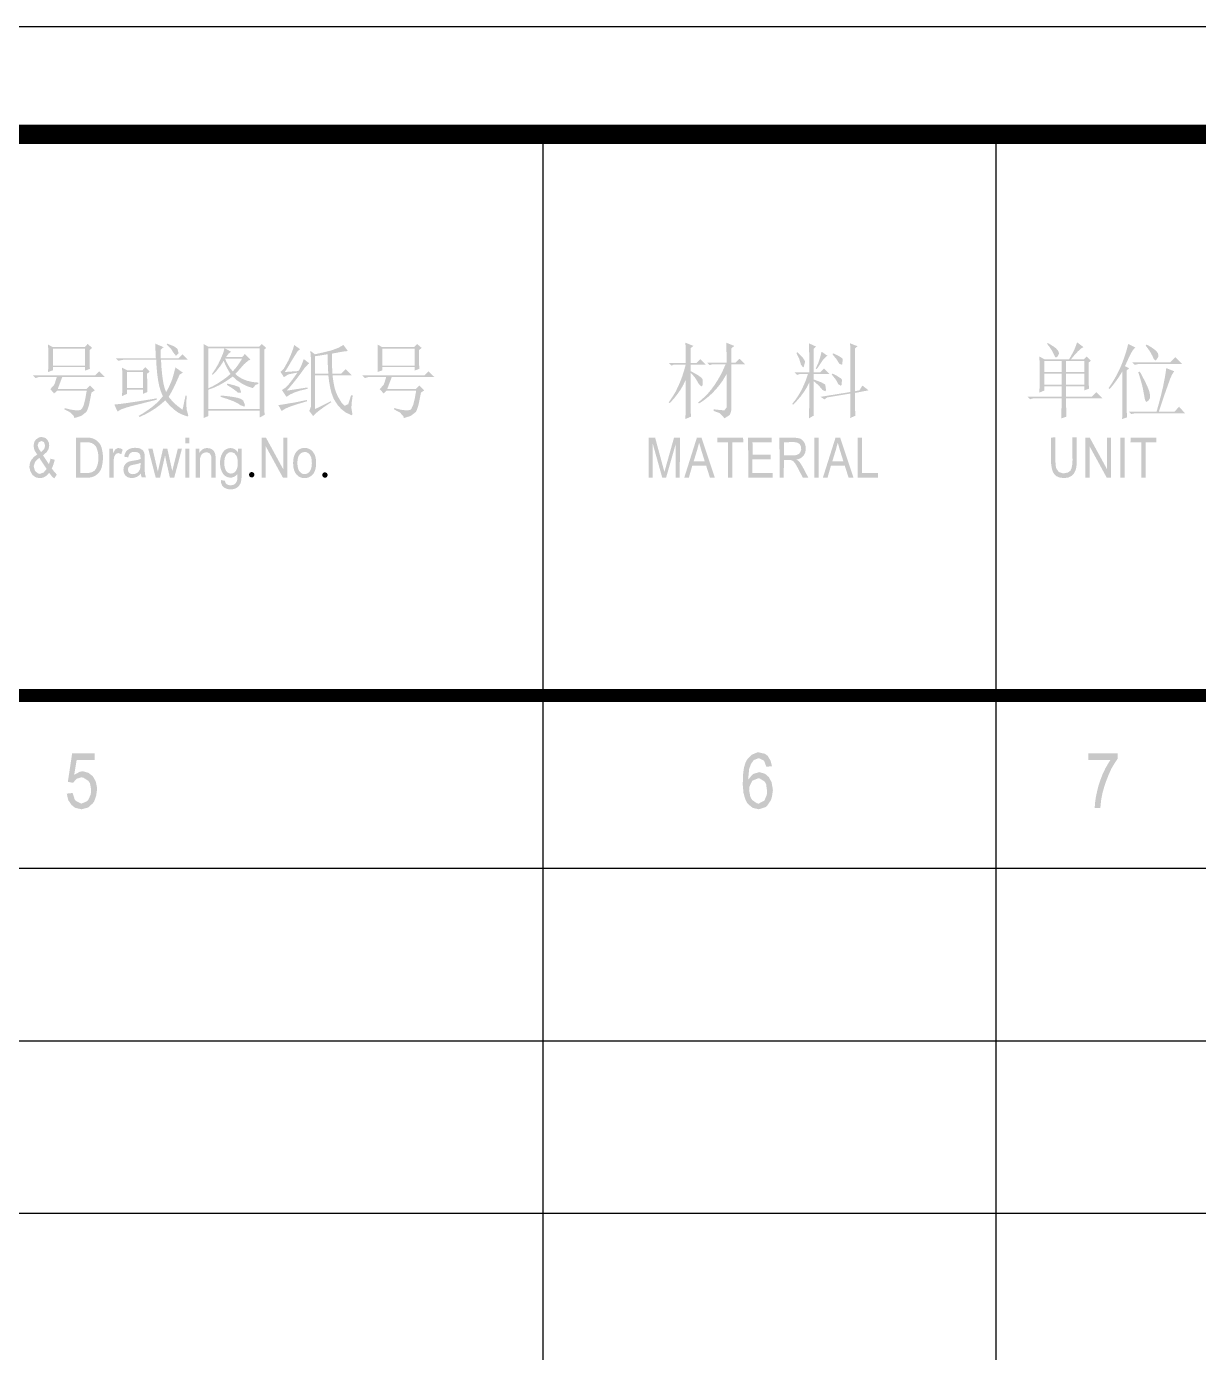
# Model space of a CAD drawing. Header units: millimetres. Extents: x -13522 to 42264, y -29520 to 1704.
# Drawn here: x 19571 to 25001, y -5964 to 180 of the extents above; entities that cross this region are included whole.
import ezdxf
from ezdxf.enums import TextEntityAlignment as Align

# ---------------------------------------------------------------- set-up
doc = ezdxf.new("R2010")
doc.units = ezdxf.units.MM
doc.layers.add('0DataFlow-NsEquipFrame', color=30, linetype='Continuous')
doc.styles.add('TitleText', font='arial.ttf')

# ---------------------------------------------------------------- blocks, each defined once
blk = doc.blocks.new('upcasem')
blk.add_hatch(color=256).paths.add_polyline_path([(0.303, 1.849), (-0.001, 1.85), (0, 0), (0.191, 0.001), (0.193, 1.571), (0.631, 0), (0.81, -0.001), (1.253, 1.545), (1.255, 0), (1.446, 0.001), (1.448, 1.849), (1.177, 1.85), (0.732, 0.265)])
blk = doc.blocks.new('upcaseu')
blk.add_hatch(color=256).paths.add_polyline_path([(0.812, 1.849), (0.612, 1.85), (0.615, 0.78), (0.609, 0.626), (0.574, 0.437), (0.519, 0.31), (0.399, 0.223), (0.186, 0.184), (-0.02, 0.249), (-0.138, 0.418), (-0.167, 0.559), (-0.178, 0.78), (-0.18, 1.85), (-0.379, 1.847), (-0.377, 0.781), (-0.376, 0.642), (-0.348, 0.437), (-0.302, 0.27), (-0.228, 0.149), (-0.14, 0.061), (0.021, -0.009), (0.223, -0.033), (0.415, -0.007), (0.573, 0.066), (0.678, 0.17), (0.761, 0.342), (0.778, 0.394), (0.805, 0.569), (0.814, 0.778)])
blk = doc.blocks.new('and')
h = blk.add_hatch(color=256)
h.paths.add_polyline_path([(0.589, 1.488), (0.575, 1.616), (0.489, 1.769), (0.412, 1.834), (0.235, 1.88), (0.126, 1.863), (-0.025, 1.763), (-0.101, 1.652), (-0.136, 1.468), (-0.103, 1.295), (-0.078, 1.238), (0.034, 1.065), (-0.108, 0.966), (-0.228, 0.832), (-0.304, 0.68), (-0.327, 0.51), (-0.328, 0.482), (-0.29, 0.301), (-0.198, 0.14), (-0.171, 0.106), (-0.03, 0.006), (0.155, -0.029), (0.296, -0.009), (0.449, 0.073), (0.586, 0.218), (0.694, 0.077), (0.819, -0.044), (0.943, 0.137), (0.822, 0.267), (0.707, 0.421), (0.727, 0.456), (0.791, 0.625), (0.844, 0.821), (0.648, 0.873), (0.63, 0.788), (0.575, 0.615), (0.301, 1.034), (0.318, 1.045), (0.471, 1.178), (0.561, 1.322)])
h.paths.add_polyline_path([(0.361, 1.333), (0.354, 1.313), (0.211, 1.182), (0.123, 1.302), (0.112, 1.319), (0.052, 1.488), (0.105, 1.638), (0.228, 1.693), (0.35, 1.637), (0.4, 1.481)], flags=16)
h.paths.add_polyline_path([(0.129, 0.913), (0.469, 0.399), (0.449, 0.365), (0.325, 0.23), (0.156, 0.17), (0.095, 0.177), (-0.052, 0.286), (-0.086, 0.347), (-0.129, 0.528), (-0.126, 0.542), (-0.071, 0.715), (-0.023, 0.78)], flags=16)
blk = doc.blocks.new('upcasei')
blk.add_hatch(color=256).paths.add_polyline_path([(0.198, 1.85), (-0.001, 1.846), (0, -0.003), (0.199, -0.004)])
blk = doc.blocks.new('upcasen')
blk.add_hatch(color=256).paths.add_polyline_path([(0.203, 1.848), (-0.001, 1.849), (0, 0), (0.19, -0.002), (0.191, 1.453), (0.987, -0.002), (1.191, -0.003), (1.191, 1.846), (1, 1.849), (0.999, 0.393)])
blk = doc.blocks.new('dot')
blk.add_hatch(color=256).paths.add_polyline_path([(-0.125, 0.135, 1), (0.125, 0.135, 1)])
blk = doc.blocks.new('lowcaseo')
at = {"lineweight": 18}
h = blk.add_hatch(color=256, dxfattribs=at)
h.paths.add_polyline_path([(0.705, 0.776), (0.689, 0.899), (0.66, 1.008), (0.616, 1.105), (0.559, 1.19), (0.539, 1.213), (0.462, 1.282), (0.376, 1.331), (0.28, 1.36), (0.175, 1.37), (0.082, 1.363), (-0.015, 1.335), (-0.103, 1.289), (-0.183, 1.222), (-0.198, 1.206), (-0.255, 1.127), (-0.3, 1.034), (-0.333, 0.926), (-0.352, 0.805), (-0.358, 0.67), (-0.354, 0.561), (-0.338, 0.438), (-0.309, 0.328), (-0.266, 0.232), (-0.211, 0.15), (-0.189, 0.125), (-0.114, 0.057), (-0.026, 0.009), (0.07, -0.02), (0.175, -0.031), (0.262, -0.023), (0.36, 0.004), (0.45, 0.052), (0.516, 0.102), (0.587, 0.183), (0.642, 0.283), (0.66, 0.328), (0.686, 0.43), (0.702, 0.55), (0.708, 0.689)])
h.paths.add_polyline_path([(-0.159, 0.74), (-0.143, 0.867), (-0.112, 0.971), (-0.066, 1.054), (-0.009, 1.116), (0.077, 1.165), (0.175, 1.183), (0.249, 1.174), (0.338, 1.132), (0.414, 1.054), (0.437, 1.021), (0.478, 0.928), (0.501, 0.813), (0.51, 0.677), (0.507, 0.6), (0.491, 0.473), (0.46, 0.368), (0.414, 0.285), (0.358, 0.224), (0.274, 0.173), (0.175, 0.156), (0.099, 0.166), (0.01, 0.208), (-0.066, 0.285), (-0.09, 0.323), (-0.13, 0.418), (-0.153, 0.533), (-0.16, 0.67)], flags=16)
blk = doc.blocks.new('upcased')
h = blk.add_hatch(color=256)
h.paths.add_polyline_path([(0.547, 1.853), (0, 1.853), (0, 0), (0.547, 0, 0.388511), (1.217, 0.578, 0.108545), (1.217, 1.275, 0.388511)])
h.paths.add_polyline_path([(0.929, 0.398, -0.258847), (0.525, 0.219), (0.202, 0.22), (0.202, 1.633), (0.521, 1.633, -0.258847), (0.926, 1.454, -0.225946)], flags=16)
blk = doc.blocks.new('lowcasea')
at = {"lineweight": 18}
h = blk.add_hatch(color=256, dxfattribs=at)
h.paths.add_polyline_path([(0.79, 0.865), (0.788, 0.977), (0.781, 1.073), (0.768, 1.129), (0.72, 1.229), (0.682, 1.271), (0.586, 1.33), (0.557, 1.341), (0.464, 1.363), (0.35, 1.37), (0.285, 1.367), (0.183, 1.353), (0.091, 1.324), (0.085, 1.321), (-0.01, 1.264), (-0.08, 1.188), (-0.085, 1.178), (-0.132, 1.079), (-0.164, 0.958), (0.025, 0.928), (0.065, 1.049), (0.123, 1.13), (0.207, 1.169), (0.322, 1.183), (0.363, 1.181), (0.465, 1.156), (0.542, 1.105), (0.58, 1.037), (0.596, 0.91), (0.595, 0.85), (0.564, 0.839), (0.481, 0.814), (0.376, 0.792), (0.251, 0.772), (0.167, 0.759), (0.079, 0.738), (0.03, 0.718), (-0.059, 0.664), (-0.097, 0.628), (-0.158, 0.534), (-0.181, 0.47), (-0.196, 0.354), (-0.19, 0.274), (-0.158, 0.167), (-0.096, 0.079), (-0.088, 0.071), (-0.013, 0.015), (0.081, -0.019), (0.193, -0.031), (0.207, -0.031), (0.309, -0.017), (0.405, 0.015), (0.439, 0.031), (0.523, 0.087), (0.611, 0.166), (0.618, 0.109), (0.65, 0), (0.851, 0), (0.832, 0.048), (0.803, 0.162), (0.8, 0.181), (0.794, 0.267), (0.791, 0.393), (0.79, 0.562)])
h.paths.add_polyline_path([(0.595, 0.673), (0.595, 0.59), (0.587, 0.46), (0.564, 0.363), (0.516, 0.278), (0.436, 0.205), (0.433, 0.202), (0.341, 0.162), (0.238, 0.147), (0.148, 0.16), (0.068, 0.208), (0.036, 0.25), (0.009, 0.36), (0.036, 0.467), (0.111, 0.542), (0.165, 0.561), (0.28, 0.587), (0.305, 0.591), (0.421, 0.615), (0.519, 0.642)], flags=16)
blk = doc.blocks.new('lowcaseg')
at = {"lineweight": 18}
h = blk.add_hatch(color=256, dxfattribs=at)
h.paths.add_polyline_path([(0.504, 1.34), (0.326, 1.34), (0.326, 1.178), (0.262, 1.257), (0.182, 1.319), (0.092, 1.357), (-0.007, 1.37), (-0.087, 1.363), (-0.183, 1.334), (-0.269, 1.282), (-0.326, 1.228), (-0.39, 1.14), (-0.44, 1.034), (-0.474, 0.916), (-0.493, 0.8), (-0.499, 0.677), (-0.499, 0.635), (-0.488, 0.514), (-0.461, 0.4), (-0.424, 0.296), (-0.371, 0.2), (-0.357, 0.178), (-0.287, 0.1), (-0.205, 0.045), (-0.112, 0.012), (-0.007, 0), (0.059, 0.006), (0.15, 0.036), (0.233, 0.093), (0.308, 0.175), (0.308, 0.1), (0.303, -0.033), (0.294, -0.117), (0.261, -0.208), (0.192, -0.298), (0.099, -0.342), (-0.016, -0.356), (-0.126, -0.339), (-0.208, -0.293), (-0.239, -0.256), (-0.274, -0.144), (-0.461, -0.111), (-0.461, -0.138), (-0.445, -0.259), (-0.406, -0.358), (-0.339, -0.435), (-0.304, -0.463), (-0.22, -0.508), (-0.122, -0.534), (-0.01, -0.543), (0.095, -0.536), (0.194, -0.511), (0.278, -0.467), (0.322, -0.437), (0.396, -0.358), (0.45, -0.261), (0.471, -0.2), (0.488, -0.098), (0.5, 0.029), (0.504, 0.182)])
h.paths.add_polyline_path([(0.309, 0.497), (0.278, 0.392), (0.233, 0.309), (0.193, 0.262), (0.108, 0.207), (0.01, 0.188), (-0.046, 0.194), (-0.137, 0.233), (-0.212, 0.309), (-0.234, 0.344), (-0.272, 0.437), (-0.294, 0.553), (-0.301, 0.695), (-0.3, 0.738), (-0.287, 0.867), (-0.257, 0.974), (-0.211, 1.06), (-0.172, 1.105), (-0.089, 1.164), (0.008, 1.183), (0.066, 1.175), (0.155, 1.136), (0.232, 1.057), (0.251, 1.03), (0.292, 0.936), (0.316, 0.823), (0.324, 0.686), (0.322, 0.626)], flags=16)
blk = doc.blocks.new('lowcasei')
at = {"lineweight": 18}
h = blk.add_hatch(color=256, dxfattribs=at)
h.paths.add_polyline_path([(0.193, 1.34), (0.001, 1.34), (0.001, 0), (0.193, 0)])
h.paths.add_polyline_path([(0.193, 1.85), (0.001, 1.85), (0.001, 1.589), (0.193, 1.589)])
blk = doc.blocks.new('lowcasen')
at = {"lineweight": 18}
blk.add_hatch(color=256, dxfattribs=at).paths.add_polyline_path([(0.193, 0.733), (0.195, 0.767), (0.206, 0.903), (0.237, 1.008), (0.284, 1.082), (0.308, 1.105), (0.396, 1.156), (0.496, 1.174), (0.539, 1.171), (0.632, 1.133), (0.652, 1.116), (0.71, 1.024), (0.726, 0.95), (0.732, 0.816), (0.732, 0), (0.926, 0), (0.926, 0.824), (0.923, 0.95), (0.916, 1.044), (0.9, 1.11), (0.855, 1.213), (0.815, 1.263), (0.726, 1.328), (0.639, 1.359), (0.537, 1.37), (0.499, 1.369), (0.4, 1.349), (0.313, 1.306), (0.239, 1.239), (0.174, 1.149), (0.174, 1.34), (0.001, 1.34), (0.001, 0), (0.193, 0)])
blk = doc.blocks.new('lowcaser')
at = {"lineweight": 18}
blk.add_hatch(color=256, dxfattribs=at).paths.add_polyline_path([(0.411, 1.136), (0.458, 1.13), (0.552, 1.086), (0.619, 1.298), (0.61, 1.303), (0.514, 1.354), (0.421, 1.37), (0.389, 1.367), (0.299, 1.326), (0.238, 1.255), (0.175, 1.137), (0.175, 1.34), (0, 1.34), (0, 0), (0.194, 0), (0.194, 0.702), (0.194, 0.733), (0.204, 0.855), (0.226, 0.967), (0.238, 1.002), (0.297, 1.092), (0.316, 1.105)])
blk = doc.blocks.new('lowcasew')
at = {"lineweight": 18}
blk.add_hatch(color=256, dxfattribs=at).paths.add_polyline_path([(0.158, 0.555), (0.338, 1.34), (0.538, 1.34), (0.708, 0.562), (0.765, 0.307), (0.829, 0.565), (1.024, 1.34), (1.212, 1.34), (0.857, 0), (0.656, 0), (0.475, 0.802), (0.432, 1.031), (0.2, 0), (-0.001, 0), (-0.349, 1.34), (-0.149, 1.34), (0.031, 0.567), (0.1, 0.278), (0.111, 0.338), (0.142, 0.481)])
blk = doc.blocks.new('upcaset')
blk.add_hatch(color=256).paths.add_polyline_path([(0.703, 1.853), (-0.497, 1.85), (-0.5, 1.632), (0, 1.631), (0, 0), (0.204, -0.001), (0.2, 1.63), (0.705, 1.631)])
blk = doc.blocks.new('upcasel')
blk.add_hatch(color=256).paths.add_polyline_path([(0.198, 1.85), (0, 1.85), (0, 0), (0.945, 0), (0.945, 0.216), (0.198, 0.216)])
blk = doc.blocks.new('upcasee')
blk.add_hatch(color=256).paths.add_polyline_path([(0.2, 1.63), (1.094, 1.632), (1.093, 1.85), (-0.001, 1.849), (0, 0), (1.131, 0), (1.13, 0.218), (0.198, 0.217), (0.198, 0.847), (1.037, 0.847), (1.036, 1.065), (0.202, 1.065)])
blk = doc.blocks.new('upcasea')
h = blk.add_hatch(color=256)
h.paths.add_polyline_path([(0.8, 1.848), (0.583, 1.847), (-0.001, -0.002), (0.213, -0.002), (0.373, 0.558), (1.012, 0.56), (1.191, -0.005), (1.418, -0.003)])
h.paths.add_polyline_path([(0.949, 0.757), (0.435, 0.755), (0.602, 1.297), (0.688, 1.621), (0.79, 1.267)], flags=16)
blk = doc.blocks.new('upcaser')
h = blk.add_hatch(color=256)
h.paths.add_polyline_path([(1.211, 1.345, 0.276716), (0.983, 1.797, 0.100846), (0.671, 1.848), (-0.001, 1.848), (0, -0.001), (0.199, -0.002), (0.201, 0.818), (0.433, 0.821, -0.267774), (0.704, 0.688), (0.779, 0.573), (1.083, -0.002), (1.336, -0.002), (1.071, 0.502), (0.967, 0.67, 0.106923), (0.785, 0.841, 0.413625)])
h.paths.add_polyline_path([(0.203, 1.643), (0.68, 1.645, -0.261233), (0.963, 1.513, -0.325076), (0.916, 1.115, -0.175589), (0.641, 1.032), (0.201, 1.031)], flags=16)
blk = doc.blocks.new('eqptxt')
at = {"lineweight": 18}
h = blk.add_hatch(color=256, dxfattribs=at)
h.paths.add_polyline_path([(195.985, 281.883), (195.985, 282.003), (196.105, 282.108), (195.895, 282.289), (195.761, 282.141), (194.285, 282.141), (194.06, 282.261), (194.07, 282.003), (194.075, 281.74), (194.075, 281.63), (194.075, 281.358), (194.065, 281.1), (194.06, 280.99), (194.285, 281.066), (194.285, 281.214), (195.775, 281.214), (195.775, 281.052), (196, 281.138), (195.99, 281.3), (195.985, 281.549)])
h.paths.add_polyline_path([(194.285, 282.065), (195.775, 282.065), (195.775, 281.286), (194.285, 281.286)], flags=16)
h.paths.add_polyline_path([(194.715, 280.751), (196.697, 280.751), (196.43, 281.019), (196.239, 280.828), (193.358, 280.828), (193.478, 280.708), (193.611, 280.751), (194.462, 280.751), (194.38, 280.484), (194.342, 280.393), (194.17, 280.202), (194.166, 280.197), (194.342, 279.992), (194.476, 280.125), (195.852, 280.125), (195.785, 279.738), (195.713, 279.457), (195.632, 279.289), (195.565, 279.227), (195.398, 279.208), (195.14, 279.242), (194.834, 279.318), (194.82, 279.261), (195.097, 279.113), (195.25, 278.95), (195.283, 278.855), (195.556, 278.941), (195.627, 278.974), (195.828, 279.132), (195.833, 279.141), (195.895, 279.256), (195.962, 279.476), (196.028, 279.796), (196.071, 280.035), (196.224, 280.14), (196, 280.364), (195.833, 280.197), (194.509, 280.197)])
h = blk.add_hatch(color=256, dxfattribs=at)
h.paths.add_polyline_path([(199.31, 281.262), (199.296, 281.558), (200.547, 281.558), (200.294, 281.812), (200.113, 281.63), (199.277, 281.63), (199.277, 282.022), (199.415, 282.141), (199.023, 282.304), (199.038, 282.012), (199.047, 281.759), (199.057, 281.63), (197.189, 281.63), (197.309, 281.511), (197.562, 281.558), (197.61, 281.558), (199.071, 281.558), (199.09, 281.214), (199.119, 280.904), (199.157, 280.622), (199.205, 280.374), (199.262, 280.159), (199.334, 279.973), (199.382, 279.872), (199.243, 279.7), (199.076, 279.533), (198.885, 279.371), (198.665, 279.208), (198.422, 279.051), (198.264, 278.96), (198.293, 278.903), (198.555, 279.022), (198.799, 279.156), (199.019, 279.294), (199.219, 279.442), (199.401, 279.595), (199.487, 279.676), (199.692, 279.442), (199.893, 279.256), (200.084, 279.113), (200.261, 279.022), (200.533, 278.926), (200.562, 278.974), (200.49, 279.223), (200.485, 279.242), (200.471, 279.428), (200.476, 279.719), (200.485, 279.887), (200.428, 279.887), (200.294, 279.242), (200.065, 279.409), (199.869, 279.581), (199.707, 279.767), (199.649, 279.839), (199.759, 280.025), (199.874, 280.24), (199.988, 280.484), (200.108, 280.756), (200.16, 280.871), (200.308, 280.961), (199.964, 281.2), (199.893, 280.928), (199.821, 280.679), (199.769, 280.541), (199.654, 280.278), (199.539, 280.073), (199.53, 280.063), (199.468, 280.226), (199.415, 280.426), (199.372, 280.67), (199.339, 280.947)])
h.paths.add_polyline_path([(198.651, 280.828), (198.651, 280.914), (198.77, 281.004), (198.565, 281.214), (198.431, 281.066), (197.743, 281.066), (197.49, 281.186), (197.5, 280.928), (197.504, 280.665), (197.504, 280.541), (197.504, 280.283), (197.495, 280.02), (197.49, 279.872), (197.715, 279.977), (197.715, 280.168), (198.46, 280.168), (198.46, 279.977), (198.665, 280.063), (198.66, 280.254), (198.656, 280.508)], flags=17)
h.paths.add_polyline_path([(198.46, 280.245), (197.715, 280.245), (197.715, 280.99), (198.46, 280.99)], flags=16)
h.paths.add_polyline_path([(198.312, 279.504), (198.565, 279.571), (198.847, 279.643), (199.1, 279.705), (199.086, 279.767), (198.78, 279.715), (198.503, 279.672), (198.24, 279.629), (198.001, 279.595), (197.786, 279.562), (197.758, 279.557), (197.399, 279.509), (197.18, 279.485), (197.132, 279.481), (197.28, 279.156), (197.433, 279.251), (197.7, 279.347), (197.877, 279.395), (198.082, 279.447)])
h.paths.add_polyline_path([(200.055, 282.065), (199.902, 282.179), (199.611, 282.294), (199.578, 282.304), (199.563, 282.261), (199.764, 282.06), (199.859, 281.902), (199.993, 281.735), (200.113, 281.855)], flags=17)
h = blk.add_hatch(color=256, dxfattribs=at)
h.paths.add_polyline_path([(204.077, 282.022), (204.168, 282.108), (203.963, 282.289), (203.843, 282.156), (201.498, 282.156), (201.264, 282.289), (201.273, 282.012), (201.278, 281.759), (201.278, 281.721), (201.278, 279.466), (201.273, 279.203), (201.264, 278.941), (201.264, 278.855), (201.483, 278.946), (201.483, 279.199), (203.872, 279.199), (203.872, 278.883), (204.096, 279.003), (204.082, 279.251), (204.077, 279.528), (204.077, 279.543)])
h.paths.add_polyline_path([(201.483, 282.079), (202.229, 282.079), (202.181, 281.878), (202.061, 281.597), (202.052, 281.573), (201.937, 281.339), (201.804, 281.114), (201.655, 280.894), (201.651, 280.885), (201.694, 280.856), (201.866, 281.043), (202.028, 281.248), (202.176, 281.468), (202.2, 281.511), (202.296, 281.286), (202.42, 281.052), (202.515, 280.899), (202.343, 280.751), (202.147, 280.608), (201.928, 280.465), (201.684, 280.326), (201.483, 280.23)], flags=16)
h.paths.add_polyline_path([(202.262, 281.601), (203.05, 281.601), (202.897, 281.363), (202.745, 281.157), (202.62, 281.019), (202.482, 281.186), (202.348, 281.42)], flags=16)
h.paths.add_polyline_path([(202.305, 281.678), (202.425, 281.84), (202.544, 281.931), (202.262, 282.079), (203.872, 282.079), (203.872, 279.275), (201.483, 279.275), (201.483, 280.168), (201.732, 280.259), (201.971, 280.369), (202.195, 280.493), (202.415, 280.632), (202.62, 280.78), (202.811, 280.608), (203.022, 280.465), (203.251, 280.345), (203.494, 280.259), (203.542, 280.245), (203.69, 280.398), (203.81, 280.436), (203.81, 280.498), (203.523, 280.527), (203.265, 280.589), (203.036, 280.684), (202.84, 280.808), (202.74, 280.899), (202.94, 281.119), (203.098, 281.3), (203.141, 281.348), (203.342, 281.52), (203.437, 281.558), (203.184, 281.826), (203.05, 281.678)], flags=16)
h.paths.add_polyline_path([(202.367, 280.455), (202.396, 280.445), (202.692, 280.374), (202.888, 280.302), (202.931, 280.278), (203.007, 280.063), (202.998, 280.025), (202.859, 280.035), (202.807, 280.082), (202.62, 280.221), (202.348, 280.393)], flags=0)
h.paths.add_polyline_path([(202.052, 279.901), (202.267, 279.882), (202.573, 279.844), (202.811, 279.801), (202.974, 279.753), (203.103, 279.672), (203.184, 279.466), (203.16, 279.385), (202.974, 279.452), (202.854, 279.538), (202.654, 279.633), (202.386, 279.734), (202.052, 279.839)], flags=0)
h = blk.add_hatch(color=256, dxfattribs=at)
h.paths.add_polyline_path([(207.216, 281.444), (207.211, 281.702), (207.211, 281.84), (207.569, 281.907), (207.822, 281.95), (207.956, 281.96), (207.746, 282.241), (207.526, 282.117), (207.282, 282.022), (207.182, 281.988), (206.948, 281.931), (206.695, 281.869), (206.423, 281.812), (206.212, 281.974), (206.236, 281.726), (206.241, 281.573), (206.241, 279.38), (206.165, 279.184), (206.346, 278.946), (206.461, 279.07), (206.638, 279.213), (206.872, 279.385), (207.163, 279.576), (207.182, 279.586), (207.168, 279.633), (206.437, 279.275), (206.437, 280.842), (207.048, 280.842), (207.087, 280.527), (207.139, 280.245), (207.201, 280.001), (207.278, 279.796), (207.33, 279.691), (207.478, 279.461), (207.65, 279.27), (207.846, 279.122), (207.865, 279.108), (208.128, 278.984), (208.166, 279.036), (208.123, 279.275), (208.118, 279.361), (208.133, 279.586), (208.176, 279.877), (208.18, 279.901), (208.104, 279.915), (208.013, 279.624), (207.97, 279.5), (207.808, 279.423), (207.669, 279.557), (207.507, 279.824), (207.421, 280.011), (207.345, 280.235), (207.287, 280.508), (207.244, 280.818), (207.239, 280.842), (208.133, 280.842), (207.851, 281.124), (207.641, 280.914), (207.239, 280.914), (207.225, 281.181)])
h.paths.add_polyline_path([(206.437, 281.721), (206.69, 281.759), (206.953, 281.802), (207.015, 281.812), (207.02, 281.573), (207.025, 281.315), (207.039, 281.038), (207.048, 280.914), (206.437, 280.914)], flags=16)
h.paths.add_polyline_path([(206.165, 281.391), (205.912, 281.587), (205.802, 281.3), (205.697, 281.09), (205.658, 281.033), (205.033, 280.99), (205.2, 281.257), (205.334, 281.487), (205.448, 281.673), (205.467, 281.706), (205.625, 281.95), (205.735, 282.05), (205.467, 282.241), (205.405, 282.031), (205.314, 281.792), (205.195, 281.52), (205.166, 281.468), (204.99, 281.152), (204.861, 281.014), (204.827, 281.004), (204.99, 280.751), (205.209, 280.885), (205.214, 280.885), (205.434, 280.928), (205.615, 280.961), (205.4, 280.656), (205.228, 280.436), (205.109, 280.302), (205.08, 280.273), (204.899, 280.154), (205.109, 279.839), (205.271, 279.944), (205.486, 280.044), (205.749, 280.13), (206.064, 280.207), (206.093, 280.216), (206.079, 280.273), (205.123, 280.125), (205.281, 280.307), (205.443, 280.503), (205.611, 280.713), (205.749, 280.899), (205.964, 281.195), (206.117, 281.358)])
h.paths.add_polyline_path([(205.802, 279.557), (206.064, 279.633), (206.045, 279.691), (205.72, 279.624), (205.463, 279.571), (205.276, 279.543), (205.271, 279.543), (205.037, 279.5), (204.76, 279.457), (204.736, 279.452), (204.885, 279.184), (205.071, 279.299), (205.334, 279.409), (205.553, 279.481)])
h = blk.add_hatch(color=256, dxfattribs=at)
h.paths.add_polyline_path([(211.252, 281.883), (211.252, 282.003), (211.371, 282.108), (211.161, 282.289), (211.027, 282.141), (209.551, 282.141), (209.327, 282.261), (209.336, 282.003), (209.341, 281.74), (209.341, 281.63), (209.341, 281.358), (209.332, 281.1), (209.327, 280.99), (209.551, 281.066), (209.551, 281.214), (211.042, 281.214), (211.042, 281.052), (211.266, 281.138), (211.257, 281.3), (211.252, 281.549)])
h.paths.add_polyline_path([(209.551, 282.065), (211.042, 282.065), (211.042, 281.286), (209.551, 281.286)], flags=16)
h.paths.add_polyline_path([(209.986, 280.751), (211.968, 280.751), (211.696, 281.019), (211.505, 280.828), (208.625, 280.828), (208.744, 280.708), (208.883, 280.751), (209.728, 280.751), (209.647, 280.484), (209.609, 280.393), (209.437, 280.202), (209.432, 280.197), (209.609, 279.992), (209.747, 280.125), (211.118, 280.125), (211.051, 279.738), (210.98, 279.457), (210.898, 279.289), (210.832, 279.227), (210.664, 279.208), (210.411, 279.242), (210.101, 279.318), (210.086, 279.261), (210.363, 279.113), (210.521, 278.95), (210.55, 278.855), (210.822, 278.941), (210.894, 278.974), (211.094, 279.132), (211.104, 279.141), (211.161, 279.256), (211.228, 279.476), (211.295, 279.796), (211.343, 280.035), (211.491, 280.14), (211.266, 280.364), (211.104, 280.197), (209.776, 280.197)])
h = blk.add_hatch(color=256, dxfattribs=at)
h.paths.add_polyline_path([(225.73, 281.348), (226.356, 281.348), (226.103, 281.601), (225.921, 281.425), (225.73, 281.425), (225.73, 282.093), (225.864, 282.198), (225.491, 282.347), (225.496, 282.093), (225.501, 281.831), (225.506, 281.568), (225.506, 281.425), (224.593, 281.425), (224.713, 281.305), (224.847, 281.348), (225.458, 281.348), (225.343, 281.086), (225.219, 280.837), (225.085, 280.603), (224.942, 280.383), (224.794, 280.178), (224.632, 279.987), (224.46, 279.815), (224.283, 279.657), (224.178, 279.571), (224.221, 279.528), (224.441, 279.672), (224.641, 279.829), (224.832, 280.001), (225.009, 280.187), (225.171, 280.383), (225.324, 280.594), (225.458, 280.818), (225.506, 280.899), (225.506, 279.347), (225.401, 279.213), (225.205, 279.227), (224.909, 279.261), (224.909, 279.184), (225.157, 279.094), (225.19, 279.079), (225.362, 278.903), (225.401, 278.84), (225.635, 278.989), (225.668, 279.036), (225.73, 279.242)])
h.paths.add_polyline_path([(223.834, 281.033), (223.834, 281.334), (224.536, 281.334), (224.283, 281.587), (224.101, 281.406), (223.834, 281.406), (223.834, 282.093), (223.968, 282.198), (223.595, 282.347), (223.605, 282.093), (223.609, 281.835), (223.609, 281.568), (223.609, 281.406), (222.821, 281.406), (222.941, 281.286), (223.074, 281.334), (223.609, 281.334), (223.533, 281.052), (223.447, 280.785), (223.351, 280.531), (223.246, 280.293), (223.136, 280.068), (223.012, 279.863), (222.879, 279.667), (222.821, 279.586), (222.864, 279.543), (223.06, 279.753), (223.227, 279.968), (223.375, 280.178), (223.499, 280.393), (223.6, 280.608), (223.609, 280.632), (223.609, 280.316), (223.609, 280.025), (223.609, 279.743), (223.605, 279.481), (223.605, 279.237), (223.6, 279.012), (223.595, 278.812), (223.848, 278.917), (223.848, 279.017), (223.843, 279.165), (223.839, 279.356), (223.839, 279.6), (223.839, 279.891), (223.834, 280.226), (223.834, 280.613), (223.834, 280.961), (224.015, 280.761), (224.154, 280.551), (224.192, 280.469), (224.331, 280.312), (224.402, 280.393), (224.402, 280.632), (224.34, 280.722), (224.178, 280.842), (223.925, 280.985)])
h = blk.add_hatch(color=256, dxfattribs=at)
h.paths.add_polyline_path([(229.533, 280.899), (230.278, 280.899), (230.025, 281.152), (229.843, 280.976), (229.533, 280.976), (229.533, 282.065), (229.647, 282.17), (229.322, 282.318), (229.327, 282.055), (229.332, 281.792), (229.332, 281.535), (229.337, 281.272), (229.337, 281.009), (229.337, 280.976), (228.649, 280.976), (228.768, 280.856), (228.902, 280.899), (229.275, 280.899), (229.189, 280.637), (229.084, 280.388), (228.974, 280.149), (228.845, 279.93), (228.706, 279.719), (228.558, 279.528), (228.549, 279.514), (228.577, 279.466), (228.768, 279.662), (228.94, 279.863), (229.093, 280.073), (229.227, 280.288), (229.337, 280.512), (229.337, 280.216), (229.337, 279.93), (229.332, 279.662), (229.332, 279.404), (229.327, 279.16), (229.322, 278.926), (229.322, 278.84), (229.547, 278.974), (229.533, 279.251), (229.533, 279.347), (229.533, 280.574), (229.752, 280.383), (229.91, 280.207), (229.934, 280.168), (230.082, 280.092), (230.111, 280.154), (230.077, 280.393), (230.053, 280.422), (229.891, 280.512), (229.599, 280.622), (229.533, 280.646)])
h.paths.add_polyline_path([(229.141, 281.472), (229.127, 281.511), (229.012, 281.683), (228.787, 281.898), (228.783, 281.902), (228.74, 281.869), (228.869, 281.597), (228.94, 281.372), (228.95, 281.32), (229.05, 281.21), (229.084, 281.243)], flags=17)
h.paths.add_polyline_path([(230.149, 281.726), (230.187, 281.735), (229.905, 281.931), (229.838, 281.659), (229.752, 281.41), (229.652, 281.186), (229.633, 281.152), (229.681, 281.124), (229.843, 281.358), (229.962, 281.544)], flags=17)
h.paths.add_polyline_path([(230.679, 281.745), (230.44, 281.855), (230.411, 281.812), (230.603, 281.573), (230.717, 281.386), (230.722, 281.377), (230.851, 281.324), (230.87, 281.363), (230.88, 281.601), (230.856, 281.63)], flags=17)
h.paths.add_polyline_path([(230.798, 280.694), (230.603, 280.818), (230.411, 280.914), (230.378, 280.871), (230.569, 280.632), (230.674, 280.436), (230.679, 280.422), (230.803, 280.35), (230.841, 280.407), (230.846, 280.637)], flags=17)
h.paths.add_polyline_path([(231.453, 280.001), (231.453, 280.02), (232.079, 280.14), (231.797, 280.364), (231.663, 280.14), (231.453, 280.097), (231.453, 282.079), (231.572, 282.184), (231.228, 282.318), (231.233, 282.093), (231.238, 281.859), (231.238, 281.616), (231.243, 281.363), (231.243, 281.1), (231.243, 280.828), (231.243, 280.541), (231.243, 280.25), (231.243, 280.063), (229.857, 279.839), (230.039, 279.719), (230.158, 279.81), (231.243, 279.992), (231.243, 279.734), (231.243, 279.476), (231.238, 279.213), (231.233, 278.946), (231.228, 278.855), (231.467, 278.96), (231.462, 279.16), (231.458, 279.399), (231.453, 279.681)])
h = blk.add_hatch(color=256, dxfattribs=at)
h.paths.add_polyline_path([(240.863, 281.983), (240.759, 282.098), (240.632, 282.186), (240.493, 282.273), (240.386, 282.336), (240.356, 282.291), (240.468, 282.153), (240.559, 282.017), (240.63, 281.884), (240.655, 281.829), (240.733, 281.672), (240.818, 281.679), (240.899, 281.816), (240.908, 281.859)], flags=17)
h.paths.add_polyline_path([(242.28, 281.322), (242.28, 281.426), (242.385, 281.515), (242.191, 281.71), (242.057, 281.575), (241.459, 281.575), (241.573, 281.713), (241.68, 281.836), (241.785, 281.946), (241.918, 282.072), (242.042, 282.143), (241.743, 282.367), (241.699, 282.229), (241.637, 282.073), (241.595, 281.978), (241.512, 281.819), (241.433, 281.679), (241.37, 281.575), (240.237, 281.575), (239.998, 281.71), (240.003, 281.547), (240.008, 281.383), (240.009, 281.221), (240.013, 281.058), (240.013, 280.896), (240.013, 280.873), (240.013, 280.711), (240.011, 280.548), (240.008, 280.384), (240.004, 280.222), (239.998, 280.059), (239.998, 280.037), (240.221, 280.127), (240.221, 280.321), (241.027, 280.321), (241.027, 279.843), (239.446, 279.843), (239.565, 279.724), (239.699, 279.768), (241.027, 279.768), (241.027, 279.623), (241.025, 279.469), (241.023, 279.309), (241.02, 279.142), (241.015, 278.967), (241.012, 278.842), (241.251, 278.916), (241.246, 279.017), (241.241, 279.147), (241.24, 279.306), (241.236, 279.496), (241.236, 279.714), (241.236, 279.768), (242.922, 279.768), (242.638, 280.052), (242.43, 279.843), (241.236, 279.843), (241.236, 280.321), (242.087, 280.321), (242.087, 280.141), (242.295, 280.216), (242.291, 280.308), (242.288, 280.421), (242.286, 280.558), (242.283, 280.714), (242.281, 280.894), (242.281, 281.098)])
h.paths.add_polyline_path([(241.236, 281.5), (242.087, 281.5), (242.087, 280.992), (241.236, 280.992)], flags=16)
h.paths.add_polyline_path([(241.027, 280.992), (240.221, 280.992), (240.221, 281.5), (241.027, 281.5)], flags=16)
h.paths.add_polyline_path([(241.236, 280.918), (242.087, 280.918), (242.087, 280.396), (241.236, 280.396)], flags=16)
h.paths.add_polyline_path([(241.027, 280.918), (241.027, 280.396), (240.221, 280.396), (240.221, 280.918)], flags=16)
h = blk.add_hatch(color=256, dxfattribs=at)
h.paths.add_polyline_path([(244.042, 281.068), (244.161, 281.157), (243.966, 281.261), (244.028, 281.4), (244.094, 281.547), (244.165, 281.7), (244.205, 281.784), (244.303, 281.961), (244.393, 282.082), (244.443, 282.128), (244.116, 282.291), (244.075, 282.134), (244.032, 281.978), (243.984, 281.822), (243.933, 281.669), (243.877, 281.515), (243.819, 281.363), (243.758, 281.216), (243.687, 281.063), (243.612, 280.913), (243.535, 280.769), (243.455, 280.627), (243.371, 280.492), (243.285, 280.359), (243.206, 280.245), (243.251, 280.201), (243.342, 280.302), (243.434, 280.414), (243.528, 280.539), (243.624, 280.673), (243.721, 280.82), (243.82, 280.979), (243.847, 281.023), (243.847, 280.771), (243.847, 280.531), (243.847, 280.308), (243.845, 280.099), (243.845, 279.904), (243.843, 279.722), (243.843, 279.555), (243.842, 279.402), (243.84, 279.265), (243.839, 279.139), (243.837, 279.03), (243.835, 278.934), (243.834, 278.854), (243.832, 278.812), (244.057, 278.887), (244.053, 278.946), (244.052, 279.024), (244.05, 279.116), (244.048, 279.225), (244.047, 279.352), (244.045, 279.494), (244.045, 279.654), (244.043, 279.829), (244.043, 280.023), (244.042, 280.232), (244.042, 280.459), (244.042, 280.701), (244.042, 280.96)])
h.paths.add_polyline_path([(245.518, 281.74), (245.486, 281.869), (245.399, 281.978), (245.292, 282.063), (245.16, 282.153), (245.001, 282.243), (244.966, 282.262), (244.922, 282.217), (245.019, 282.088), (245.112, 281.955), (245.145, 281.903), (245.232, 281.743), (245.292, 281.611), (245.293, 281.604), (245.374, 281.522), (245.414, 281.545), (245.498, 281.675)])
h.paths.add_polyline_path([(246.294, 281.679), (246.069, 281.441), (244.294, 281.441), (244.413, 281.32), (244.565, 281.357), (244.712, 281.367), (246.608, 281.367)])
h.paths.add_polyline_path([(246.192, 280.949), (246.249, 281.023), (245.876, 281.172), (245.866, 281.073), (245.848, 280.944), (245.822, 280.784), (245.785, 280.594), (245.742, 280.373), (245.742, 280.366), (245.706, 280.209), (245.668, 280.054), (245.63, 279.897), (245.589, 279.739), (245.548, 279.582), (245.505, 279.423), (245.46, 279.265), (245.429, 279.156), (244.131, 279.156), (244.25, 279.037), (244.402, 279.071), (244.549, 279.081), (246.741, 279.081), (246.472, 279.38), (246.264, 279.156), (245.533, 279.156), (245.599, 279.352), (245.66, 279.537), (245.719, 279.71), (245.774, 279.872), (245.827, 280.023), (245.876, 280.161), (245.921, 280.29), (245.962, 280.407), (245.98, 280.455), (246.054, 280.663), (246.125, 280.827)])
h.paths.add_polyline_path([(244.93, 280.475), (244.854, 280.629), (244.765, 280.799), (244.666, 280.984), (244.653, 281.008), (244.578, 280.977), (244.639, 280.795), (244.691, 280.625), (244.735, 280.468), (244.771, 280.325), (244.8, 280.19), (244.838, 279.99), (244.867, 279.829), (244.89, 279.702), (244.892, 279.694), (244.947, 279.603), (245.055, 279.664), (245.118, 279.772), (245.128, 279.917), (245.089, 280.1), (245.085, 280.112), (245.046, 280.217), (244.993, 280.338)], flags=17)
for points in [[(195.387, 263.012), (196.226, 263.012), (196.226, 263.316), (195.177, 263.316), (194.978, 261.995), (195.219, 261.953), (195.387, 262.141), (195.597, 262.204), (195.691, 262.194), (195.922, 262.047), (196.006, 261.921), (196.058, 261.628), (196.037, 261.407), (195.922, 261.156), (195.859, 261.093), (195.607, 260.988), (195.597, 260.988), (195.345, 261.114), (195.293, 261.187), (195.198, 261.481), (194.926, 261.449), (194.999, 261.145), (195.146, 260.925), (195.324, 260.789), (195.607, 260.726), (195.66, 260.736), (195.922, 260.81), (196.132, 260.999), (196.194, 261.082), (196.289, 261.345), (196.331, 261.649), (196.331, 261.732), (196.268, 262.026), (196.132, 262.257), (195.932, 262.414), (195.67, 262.487), (195.534, 262.466), (195.272, 262.32)], [(243.63, 263.316), (242.267, 263.316), (242.267, 263.012), (243.294, 263.012), (243.21, 262.886), (243.063, 262.634), (242.927, 262.351), (242.833, 262.099), (242.738, 261.816), (242.665, 261.523), (242.623, 261.334), (242.581, 261.04), (242.56, 260.778), (242.822, 260.778), (242.833, 260.894), (242.864, 261.177), (242.917, 261.46), (243, 261.753), (243.095, 262.037), (243.21, 262.33), (243.336, 262.613), (243.483, 262.854), (243.63, 263.075)]]:
    blk.add_hatch(color=256, dxfattribs=at).paths.add_polyline_path(points)
h = blk.add_hatch(color=256, dxfattribs=at)
h.paths.add_polyline_path([(227.409, 263.2), (227.283, 263.295), (227.011, 263.358), (226.916, 263.358), (226.675, 263.253), (226.465, 263.043), (226.381, 262.896), (226.308, 262.645), (226.266, 262.341), (226.256, 261.984), (226.256, 261.816), (226.287, 261.481), (226.36, 261.219), (226.455, 261.019), (226.497, 260.967), (226.717, 260.789), (226.99, 260.726), (227.042, 260.736), (227.315, 260.831), (227.388, 260.894), (227.556, 261.145), (227.608, 261.313), (227.65, 261.607), (227.64, 261.691), (227.587, 261.984), (227.461, 262.215), (227.283, 262.372), (227.021, 262.445), (227.011, 262.445), (226.738, 262.362), (226.696, 262.33), (226.507, 262.099), (226.518, 262.278), (226.549, 262.592), (226.633, 262.823), (226.759, 263.001), (226.99, 263.096), (227.241, 262.98), (227.241, 262.97), (227.346, 262.697), (227.608, 262.718), (227.545, 262.97)])
h.paths.add_polyline_path([(227.021, 262.162), (227.262, 262.016), (227.336, 261.89), (227.377, 261.586), (227.367, 261.397), (227.262, 261.145), (227.231, 261.114), (226.99, 260.988), (226.916, 260.999), (226.685, 261.156), (226.602, 261.313), (226.549, 261.607), (226.56, 261.764), (226.675, 262.016), (226.717, 262.058), (226.969, 262.162)], flags=16)
for name, p in [('and', (193.525, 276.099)), ('lowcasei', (200.417, 276.094)), ('upcasea', (223.542, 276.094)), ('upcaset', (225.568, 276.094)), ('upcasee', (226.504, 276.094)), ('upcaser', (227.956, 276.094)), ('upcasei', (229.571, 276.094)), ('upcasea', (229.967, 276.094)), ('upcasel', (231.582, 276.094)), ('upcaseu', (240.918, 276.106)), ('upcasei', (243.753, 276.094)), ('upcaset', (244.72, 276.094)), ('lowcaser', (196.902, 276.094)), ('lowcasea', (197.75, 276.107)), ('lowcasew', (199.051, 276.094)), ('lowcasen', (200.901, 276.094)), ('lowcaseg', (202.529, 276.094)), ('lowcaseo', (205.775, 276.101)), ('dot', (203.498, 276.094)), ('dot', (206.891, 276.08))]:
    blk.add_blockref(name, p, dxfattribs=at)
for name, p in [('upcased', (195.35, 276.094)), ('upcasen', (203.958, 276.094)), ('upcasen', (242.133, 276.094))]:
    blk.add_blockref(name, p)
blk = doc.blocks.new('equiplist.2017')
for p, q in [((217, 26), (217, 292)), ((238, 26), (238, 292)), ((25, 258), (415, 258)), ((25, 250), (415, 250)), ((25, 242), (415, 242))]:
    blk.add_line(p, q)
blk.add_lwpolyline([(0, 0), (0, 297), (420, 297), (420, 0)], close=True)
at = {"const_width": 0.9}
blk.add_lwpolyline([(25, 5), (25, 292), (415, 292), (415, 5)], close=True, dxfattribs=at)
at = {"const_width": 0.6}
blk.add_lwpolyline([(25, 266), (415, 266)], dxfattribs=at)
blk.add_blockref('eqptxt', (0, 0))
at = {"lineweight": 18}
blk.add_blockref('upcasem', (221.89, 276.094), dxfattribs=at)
at = {"style": 'TitleText'}
for tag, height, p in [('PROJECT2L1', 2.75, (267, 22)), ('DwgNo', 2.75, (362, 22.5)), ('PROJECT1', 2.75, (267, 19.5)), ('PROJECT2L2', 2.75, (267, 17)), ('SPECI', 3, (341.348, 9.142)), ('UNITNAME', 2.75, (267, 9))]:
    blk.add_attdef(tag, text='', height=height, dxfattribs=at).set_placement(p, align=Align.MIDDLE_CENTER)
at = {"style": 'TitleText', "width": 0.8}
for tag, p in [('VER', (410.163, 21.665)), ('P', (406.5, 16.9)), ('PT', (406.5, 9.737))]:
    blk.add_attdef(tag, text='', height=2.5, dxfattribs=at).set_placement(p, align=Align.MIDDLE_CENTER)

msp = doc.modelspace()

# ---------------------------------------------------------------- block references
at = {"layer": '0DataFlow-NsEquipFrame', "xscale": 100, "yscale": 100, "zscale": 100}
msp.add_blockref('equiplist.2017', (264.3, -29519.6), dxfattribs=at)

doc.saveas('drawing.dxf')
